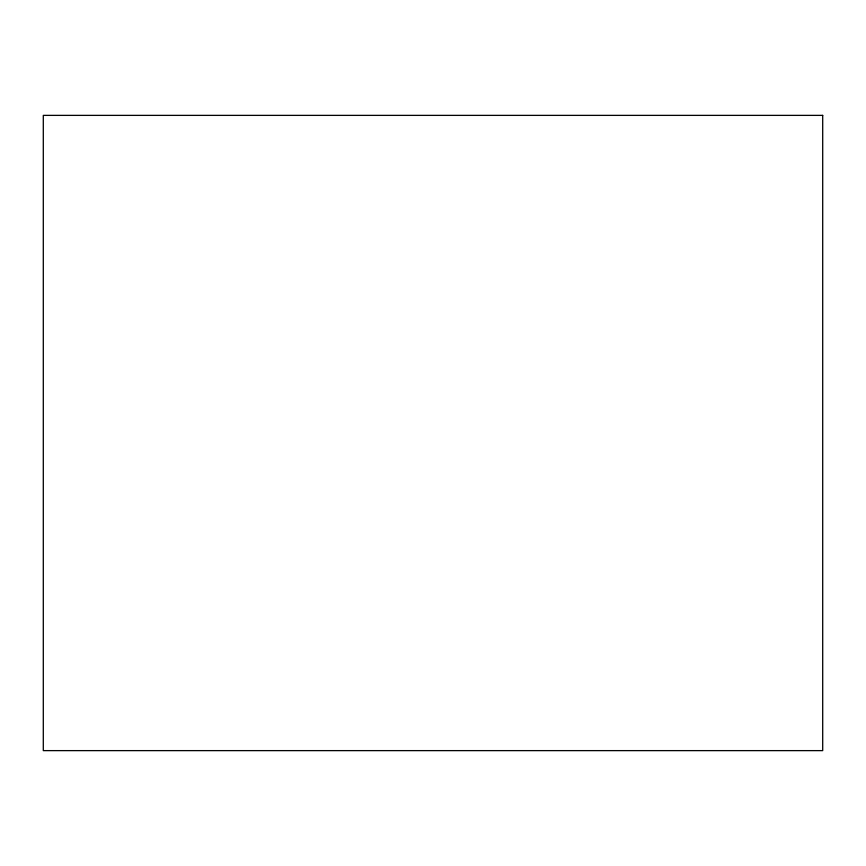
<?xml version="1.0" encoding="UTF-8"?>
<svg xmlns="http://www.w3.org/2000/svg" width="866" height="866" viewBox="0 0 866 866"><rect width="100%" height="100%" fill="white"/><g stroke="black" fill="none" stroke-linecap="round" stroke-linejoin="round"><path stroke-width="1.3" d="M822.7 115.373L43.3 115.373L43.3 750.627L822.7 750.627L822.7 115.373"/></g></svg>
